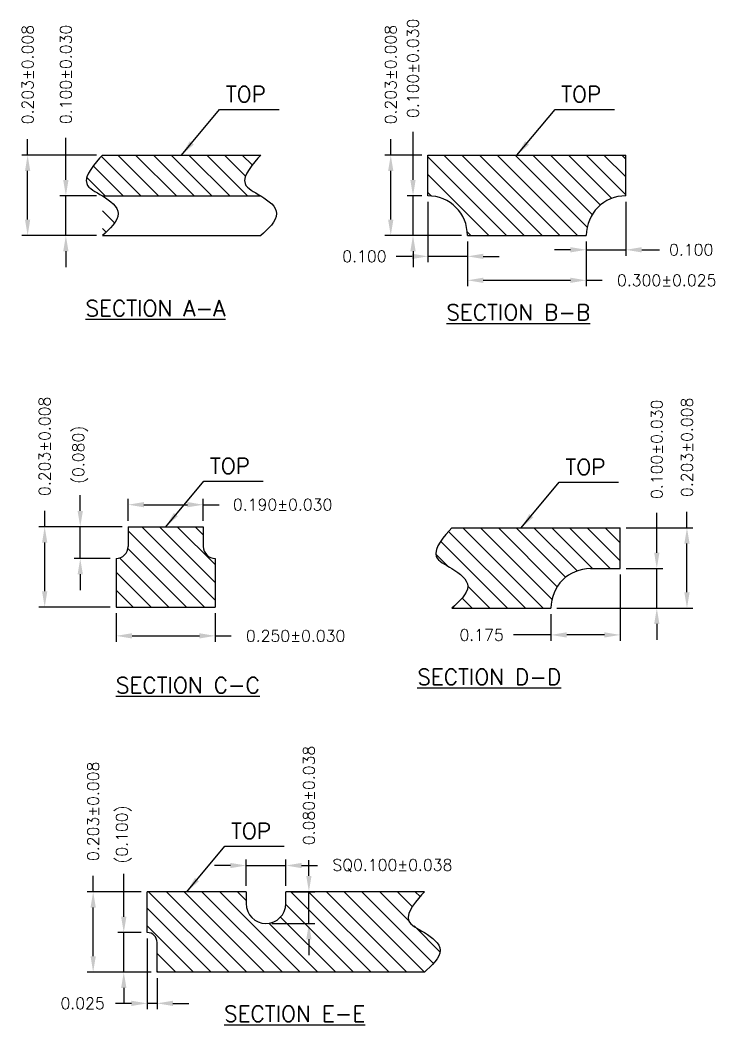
# Model space of a CAD drawing. Header units: millimetres. Extents: x 425.33 to 433.97, y 87.35 to 92.88.
# Drawn here: x 430.46 to 433.97, y 87.81 to 92.88 of the extents above; entities that cross this region are included whole.
import ezdxf

# ---------------------------------------------------------------- set-up
doc = ezdxf.new("R2010")
doc.units = ezdxf.units.MM
doc.header["$LTSCALE"] = 0.5
doc.header["$PDMODE"] = 98
doc.styles.add('SIMPLEX', font='simplex.shx', dxfattribs={"bigfont": 'AllInOneBig.shx'})
doc.dimstyles.new('Standard4', dxfattribs={"dimtxt": 0.058, "dimasz": 0.08, "dimexe": 0.03, "dimexo": 0.03, "dimgap": 0.05, "dimtad": 1, "dimdec": 3, "dimlfac": 1.25, "dimrnd": 0.0005, "dimzin": 1, "dimtxsty": 'SIMPLEX', "dimcen": 0.1905, "dimclrd": 256, "dimclre": 256, "dimclrt": 256, "dimazin": 3, "dimtp": 0.03, "dimtm": 0.05, "dimtfac": 0.8, "dimtdec": 3, "dimtmove": 0, "dimatfit": 3, "dimfxl": 0.05, "dimlwd": -1, "dimlwe": -1})

# ---------------------------------------------------------------- blocks, each defined once
blk = doc.blocks.new('*D98')
at = {"ltscale": 0.05, "transparency": 16777216}
for p, q in [((430.4975, 92.2009), (430.4975, 92.2809)), ((430.8453, 92.2009), (430.4675, 92.2009)), ((430.4975, 91.8749), (430.4975, 92.1209)), ((430.8453, 91.7949), (430.4675, 91.7949))]:
    blk.add_line(p, q, dxfattribs=at)
for points in [[(430.4842, 92.1209), (430.5108, 92.1209), (430.4975, 92.2009)], [(430.4842, 91.8749), (430.5108, 91.8749), (430.4975, 91.7949)]]:
    blk.add_solid(points, dxfattribs=at)
at = {"layer": 'Defpoints', "color": 0, "ltscale": 0.05, "transparency": 16777216}
for p in [(430.4975, 92.2009), (430.8753, 92.2009), (430.8753, 91.7949)]:
    blk.add_point(p, dxfattribs=at)
at = {"ltscale": 0.05, "transparency": 16777216, "insert": (430.4975, 92.6071), "char_height": 0.058, "attachment_point": 5, "rotation": 90, "style": 'SIMPLEX'}
blk.add_mtext('\\A1;0.203%%P0.008', dxfattribs=at)
blk = doc.blocks.new('*D99')
at = {"ltscale": 0.05, "transparency": 16777216}
for p, q in [((430.6906, 92.0749), (430.6906, 92.2874)), ((430.8453, 91.9949), (430.6606, 91.9949)), ((430.6906, 91.7949), (430.6906, 91.9949)), ((430.8453, 91.7949), (430.6606, 91.7949)), ((430.6906, 91.7149), (430.6906, 91.6349))]:
    blk.add_line(p, q, dxfattribs=at)
for points in [[(430.6773, 92.0749), (430.7039, 92.0749), (430.6906, 91.9949)], [(430.6773, 91.7149), (430.7039, 91.7149), (430.6906, 91.7949)]]:
    blk.add_solid(points, dxfattribs=at)
at = {"layer": 'Defpoints', "color": 0, "ltscale": 0.05, "transparency": 16777216}
for p in [(430.6906, 91.9949), (430.8753, 91.9949), (430.8753, 91.7949)]:
    blk.add_point(p, dxfattribs=at)
at = {"ltscale": 0.05, "transparency": 16777216, "insert": (430.6906, 92.6081), "char_height": 0.058, "attachment_point": 5, "rotation": 90, "style": 'SIMPLEX'}
blk.add_mtext('\\A1;0.100%%P0.030', dxfattribs=at)
blk = doc.blocks.new('*D117')
at = {"ltscale": 0.05, "transparency": 16777216}
for p, q in [((432.7191, 91.7649), (432.7191, 91.5383)), ((433.3191, 91.7649), (433.3191, 91.5383)), ((432.7991, 91.5683), (433.2391, 91.5683)), ((433.3191, 91.5683), (433.3991, 91.5683))]:
    blk.add_line(p, q, dxfattribs=at)
for points in [[(432.7991, 91.5816), (432.7991, 91.555), (432.7191, 91.5683)], [(433.2391, 91.5816), (433.2391, 91.555), (433.3191, 91.5683)]]:
    blk.add_solid(points, dxfattribs=at)
at = {"layer": 'Defpoints', "color": 0, "ltscale": 0.05, "transparency": 16777216}
for p in [(432.7191, 91.7949), (433.3191, 91.7949), (433.3191, 91.5683)]:
    blk.add_point(p, dxfattribs=at)
at = {"ltscale": 0.05, "transparency": 16777216, "insert": (433.7253, 91.5683), "char_height": 0.058, "attachment_point": 5, "style": 'SIMPLEX'}
blk.add_mtext('\\A1;0.300%%P0.025', dxfattribs=at)
blk = doc.blocks.new('*D118')
at = {"ltscale": 0.05, "transparency": 16777216}
for p, q in [((433.5191, 91.9649), (433.5191, 91.6924)), ((433.3191, 91.7649), (433.3191, 91.6924)), ((433.2391, 91.7224), (433.1591, 91.7224)), ((433.3191, 91.7224), (433.5191, 91.7224)), ((433.5991, 91.7224), (433.6886, 91.7224))]:
    blk.add_line(p, q, dxfattribs=at)
for points in [[(433.2391, 91.7358), (433.2391, 91.7091), (433.3191, 91.7224)], [(433.5991, 91.7358), (433.5991, 91.7091), (433.5191, 91.7224)]]:
    blk.add_solid(points, dxfattribs=at)
at = {"layer": 'Defpoints', "color": 0, "ltscale": 0.05, "transparency": 16777216}
for p in [(433.5191, 91.9949), (433.3191, 91.7949), (433.5191, 91.7224)]:
    blk.add_point(p, dxfattribs=at)
at = {"ltscale": 0.05, "transparency": 16777216, "insert": (433.8491, 91.7224), "char_height": 0.058, "attachment_point": 5, "style": 'SIMPLEX'}
blk.add_mtext('\\A1;0.100', dxfattribs=at)
blk = doc.blocks.new('*D119')
at = {"ltscale": 0.05, "transparency": 16777216}
for p, q in [((432.444, 92.0749), (432.444, 92.3182)), ((432.4891, 91.9949), (432.414, 91.9949)), ((432.444, 91.7949), (432.444, 91.9949)), ((432.6891, 91.7949), (432.414, 91.7949)), ((432.444, 91.7149), (432.444, 91.6349))]:
    blk.add_line(p, q, dxfattribs=at)
for points in [[(432.4306, 92.0749), (432.4573, 92.0749), (432.444, 91.9949)], [(432.4306, 91.7149), (432.4573, 91.7149), (432.444, 91.7949)]]:
    blk.add_solid(points, dxfattribs=at)
at = {"layer": 'Defpoints', "color": 0, "ltscale": 0.05, "transparency": 16777216}
for p in [(432.444, 91.9949), (432.5191, 91.9949), (432.7191, 91.7949)]:
    blk.add_point(p, dxfattribs=at)
at = {"ltscale": 0.05, "transparency": 16777216, "insert": (432.444, 92.6389), "char_height": 0.058, "attachment_point": 5, "rotation": 90, "style": 'SIMPLEX'}
blk.add_mtext('\\A1;0.100%%P0.030', dxfattribs=at)
blk = doc.blocks.new('*D120')
at = {"ltscale": 0.05, "transparency": 16777216}
for p, q in [((432.3316, 92.2009), (432.3316, 92.2809)), ((432.4891, 92.2009), (432.3016, 92.2009)), ((432.3316, 91.8749), (432.3316, 92.1209)), ((432.6891, 91.7949), (432.3016, 91.7949))]:
    blk.add_line(p, q, dxfattribs=at)
for points in [[(432.3183, 92.1209), (432.3449, 92.1209), (432.3316, 92.2009)], [(432.3183, 91.8749), (432.3449, 91.8749), (432.3316, 91.7949)]]:
    blk.add_solid(points, dxfattribs=at)
at = {"layer": 'Defpoints', "color": 0, "ltscale": 0.05, "transparency": 16777216}
for p in [(432.3316, 92.2009), (432.5191, 92.2009), (432.7191, 91.7949)]:
    blk.add_point(p, dxfattribs=at)
at = {"ltscale": 0.05, "transparency": 16777216, "insert": (432.3316, 92.6071), "char_height": 0.058, "attachment_point": 5, "rotation": 90, "style": 'SIMPLEX'}
blk.add_mtext('\\A1;0.203%%P0.008', dxfattribs=at)
blk = doc.blocks.new('*D121')
at = {"ltscale": 0.05, "transparency": 16777216}
for p, q in [((432.5191, 91.9649), (432.5191, 91.6592)), ((432.7191, 91.7649), (432.7191, 91.6592)), ((432.4391, 91.6892), (432.3591, 91.6892)), ((432.7191, 91.6892), (432.5191, 91.6892)), ((432.7991, 91.6892), (432.8791, 91.6892))]:
    blk.add_line(p, q, dxfattribs=at)
for points in [[(432.4391, 91.7025), (432.4391, 91.6758), (432.5191, 91.6892)], [(432.7991, 91.7025), (432.7991, 91.6758), (432.7191, 91.6892)]]:
    blk.add_solid(points, dxfattribs=at)
at = {"layer": 'Defpoints', "color": 0, "ltscale": 0.05, "transparency": 16777216}
for p in [(432.5191, 91.9949), (432.7191, 91.7949), (432.5191, 91.6892)]:
    blk.add_point(p, dxfattribs=at)
at = {"ltscale": 0.05, "transparency": 16777216, "insert": (432.1986, 91.6892), "char_height": 0.058, "attachment_point": 5, "style": 'SIMPLEX'}
blk.add_mtext('\\A1;0.100', dxfattribs=at)
blk = doc.blocks.new('*D122')
at = {"ltscale": 0.05, "transparency": 16777216}
for p, q in [((433.4905, 90.0825), (433.4905, 89.7473)), ((433.1405, 89.8825), (433.1405, 89.7473)), ((433.1405, 89.7773), (432.951, 89.7773)), ((433.4105, 89.7773), (433.2205, 89.7773))]:
    blk.add_line(p, q, dxfattribs=at)
for points in [[(433.2205, 89.7906), (433.2205, 89.764), (433.1405, 89.7773)], [(433.4105, 89.7906), (433.4105, 89.764), (433.4905, 89.7773)]]:
    blk.add_solid(points, dxfattribs=at)
at = {"layer": 'Defpoints', "color": 0, "ltscale": 0.05, "transparency": 16777216}
for p in [(433.4905, 90.1125), (433.1405, 89.9125), (433.4905, 89.7773)]:
    blk.add_point(p, dxfattribs=at)
at = {"ltscale": 0.05, "transparency": 16777216, "insert": (432.7905, 89.7773), "char_height": 0.058, "attachment_point": 5, "style": 'SIMPLEX'}
blk.add_mtext('\\A1;0.175', dxfattribs=at)
blk = doc.blocks.new('*D123')
at = {"ltscale": 0.05, "transparency": 16777216}
for p, q in [((433.6753, 90.1925), (433.6753, 90.3941)), ((433.5205, 90.1125), (433.7053, 90.1125)), ((433.6753, 89.9125), (433.6753, 90.1125)), ((433.1705, 89.9125), (433.7053, 89.9125)), ((433.6753, 89.8325), (433.6753, 89.7525))]:
    blk.add_line(p, q, dxfattribs=at)
for points in [[(433.662, 90.1925), (433.6887, 90.1925), (433.6753, 90.1125)], [(433.662, 89.8325), (433.6887, 89.8325), (433.6753, 89.9125)]]:
    blk.add_solid(points, dxfattribs=at)
at = {"layer": 'Defpoints', "color": 0, "ltscale": 0.05, "transparency": 16777216}
for p in [(433.4905, 90.1125), (433.6753, 90.1125), (433.1405, 89.9125)]:
    blk.add_point(p, dxfattribs=at)
at = {"ltscale": 0.05, "transparency": 16777216, "insert": (433.6753, 90.7148), "char_height": 0.058, "attachment_point": 5, "rotation": 90, "style": 'SIMPLEX'}
blk.add_mtext('\\A1;0.100%%P0.030', dxfattribs=at)
blk = doc.blocks.new('*D124')
at = {"ltscale": 0.05, "transparency": 16777216}
for p, q in [((433.8277, 90.3185), (433.8277, 90.3985)), ((433.5205, 90.3185), (433.8577, 90.3185)), ((433.8277, 89.9925), (433.8277, 90.2385)), ((433.1705, 89.9125), (433.8577, 89.9125))]:
    blk.add_line(p, q, dxfattribs=at)
for points in [[(433.8144, 90.2385), (433.8411, 90.2385), (433.8277, 90.3185)], [(433.8144, 89.9925), (433.8411, 89.9925), (433.8277, 89.9125)]]:
    blk.add_solid(points, dxfattribs=at)
at = {"layer": 'Defpoints', "color": 0, "ltscale": 0.05, "transparency": 16777216}
for p in [(433.4905, 90.3185), (433.8277, 90.3185), (433.1405, 89.9125)]:
    blk.add_point(p, dxfattribs=at)
at = {"ltscale": 0.05, "transparency": 16777216, "insert": (433.8277, 90.7247), "char_height": 0.058, "attachment_point": 5, "rotation": 90, "style": 'SIMPLEX'}
blk.add_mtext('\\A1;0.203%%P0.008', dxfattribs=at)
blk = doc.blocks.new('*D125')
at = {"ltscale": 0.05, "transparency": 16777216}
for p, q in [((431.0049, 90.3535), (431.0049, 90.465)), ((431.0849, 90.435), (431.3049, 90.435)), ((431.3849, 90.3535), (431.3849, 90.465)), ((431.3849, 90.435), (431.4649, 90.435))]:
    blk.add_line(p, q, dxfattribs=at)
for points in [[(431.0849, 90.4484), (431.0849, 90.4217), (431.0049, 90.435)], [(431.3049, 90.4484), (431.3049, 90.4217), (431.3849, 90.435)]]:
    blk.add_solid(points, dxfattribs=at)
at = {"layer": 'Defpoints', "color": 0, "ltscale": 0.05, "transparency": 16777216}
for p in [(431.3849, 90.435), (431.0049, 90.3235), (431.3849, 90.3235)]:
    blk.add_point(p, dxfattribs=at)
at = {"ltscale": 0.05, "transparency": 16777216, "insert": (431.7855, 90.435), "char_height": 0.058, "attachment_point": 5, "style": 'SIMPLEX'}
blk.add_mtext('\\A1;0.190%%P0.030', dxfattribs=at)
blk = doc.blocks.new('*D126')
at = {"ltscale": 0.05, "transparency": 16777216}
for p, q in [((430.9449, 89.8875), (430.9449, 89.7425)), ((431.4449, 89.8875), (431.4449, 89.7425)), ((431.0249, 89.7725), (431.3649, 89.7725)), ((431.4449, 89.7725), (431.5249, 89.7725))]:
    blk.add_line(p, q, dxfattribs=at)
for points in [[(431.0249, 89.7859), (431.0249, 89.7592), (430.9449, 89.7725)], [(431.3649, 89.7859), (431.3649, 89.7592), (431.4449, 89.7725)]]:
    blk.add_solid(points, dxfattribs=at)
at = {"layer": 'Defpoints', "color": 0, "ltscale": 0.05, "transparency": 16777216}
for p in [(430.9449, 89.9175), (431.4449, 89.9175), (431.4449, 89.7725)]:
    blk.add_point(p, dxfattribs=at)
at = {"ltscale": 0.05, "transparency": 16777216, "insert": (431.8511, 89.7725), "char_height": 0.058, "attachment_point": 5, "style": 'SIMPLEX'}
blk.add_mtext('\\A1;0.250%%P0.030', dxfattribs=at)
blk = doc.blocks.new('*D127')
at = {"ltscale": 0.05, "transparency": 16777216}
for p, q in [((430.7634, 90.4035), (430.7634, 90.4835)), ((430.9749, 90.3235), (430.7334, 90.3235)), ((430.7634, 90.1635), (430.7634, 90.3235)), ((430.9149, 90.1635), (430.7334, 90.1635)), ((430.7634, 90.0835), (430.7634, 90.0035))]:
    blk.add_line(p, q, dxfattribs=at)
for points in [[(430.75, 90.4035), (430.7767, 90.4035), (430.7634, 90.3235)], [(430.75, 90.0835), (430.7767, 90.0835), (430.7634, 90.1635)]]:
    blk.add_solid(points, dxfattribs=at)
at = {"layer": 'Defpoints', "color": 0, "ltscale": 0.05, "transparency": 16777216}
for p in [(430.7634, 90.3235), (431.0049, 90.3235), (430.9449, 90.1635)]:
    blk.add_point(p, dxfattribs=at)
at = {"ltscale": 0.05, "transparency": 16777216, "insert": (430.7634, 90.6868), "char_height": 0.058, "attachment_point": 5, "rotation": 90, "style": 'SIMPLEX'}
blk.add_mtext('\\A1;(0.080)', dxfattribs=at)
blk = doc.blocks.new('*D128')
at = {"ltscale": 0.05, "transparency": 16777216}
for p, q in [((430.5836, 90.3235), (430.5836, 90.4035)), ((430.9749, 90.3235), (430.5536, 90.3235)), ((430.5836, 89.9975), (430.5836, 90.2435)), ((430.9149, 89.9175), (430.5536, 89.9175))]:
    blk.add_line(p, q, dxfattribs=at)
for points in [[(430.5703, 90.2435), (430.597, 90.2435), (430.5836, 90.3235)], [(430.5703, 89.9975), (430.597, 89.9975), (430.5836, 89.9175)]]:
    blk.add_solid(points, dxfattribs=at)
at = {"layer": 'Defpoints', "color": 0, "ltscale": 0.05, "transparency": 16777216}
for p in [(430.5836, 90.3235), (431.0049, 90.3235), (430.9449, 89.9175)]:
    blk.add_point(p, dxfattribs=at)
at = {"ltscale": 0.05, "transparency": 16777216, "insert": (430.5836, 90.7297), "char_height": 0.058, "attachment_point": 5, "rotation": 90, "style": 'SIMPLEX'}
blk.add_mtext('\\A1;0.203%%P0.008', dxfattribs=at)
blk = doc.blocks.new('*D129')
at = {"ltscale": 0.05, "transparency": 16777216}
for p, q in [((430.9831, 88.3542), (430.9831, 88.5714)), ((431.0714, 88.2742), (430.9531, 88.2742)), ((430.9831, 88.0742), (430.9831, 88.2742)), ((431.1214, 88.0742), (430.9531, 88.0742)), ((430.9831, 87.9942), (430.9831, 87.9142))]:
    blk.add_line(p, q, dxfattribs=at)
for points in [[(430.9698, 88.3542), (430.9965, 88.3542), (430.9831, 88.2742)], [(430.9698, 87.9942), (430.9965, 87.9942), (430.9831, 88.0742)]]:
    blk.add_solid(points, dxfattribs=at)
at = {"layer": 'Defpoints', "color": 0, "ltscale": 0.05, "transparency": 16777216}
for p in [(430.9831, 88.2742), (431.1014, 88.2742), (431.1514, 88.0742)]:
    blk.add_point(p, dxfattribs=at)
at = {"ltscale": 0.05, "transparency": 16777216, "insert": (430.9831, 88.7692), "char_height": 0.058, "attachment_point": 5, "rotation": 90, "style": 'SIMPLEX'}
blk.add_mtext('\\A1;(0.100)', dxfattribs=at)
blk = doc.blocks.new('*D130')
at = {"ltscale": 0.05, "transparency": 16777216}
for p, q in [((430.8285, 88.4802), (430.8285, 88.5602)), ((431.0714, 88.4802), (430.7985, 88.4802)), ((430.8285, 88.1542), (430.8285, 88.4002)), ((431.1214, 88.0742), (430.7985, 88.0742))]:
    blk.add_line(p, q, dxfattribs=at)
for points in [[(430.8152, 88.4002), (430.8419, 88.4002), (430.8285, 88.4802)], [(430.8152, 88.1542), (430.8419, 88.1542), (430.8285, 88.0742)]]:
    blk.add_solid(points, dxfattribs=at)
at = {"layer": 'Defpoints', "color": 0, "ltscale": 0.05, "transparency": 16777216}
for p in [(430.8285, 88.4802), (431.1014, 88.4802), (431.1514, 88.0742)]:
    blk.add_point(p, dxfattribs=at)
at = {"ltscale": 0.05, "transparency": 16777216, "insert": (430.8285, 88.8864), "char_height": 0.058, "attachment_point": 5, "rotation": 90, "style": 'SIMPLEX'}
blk.add_mtext('\\A1;0.203%%P0.008', dxfattribs=at)
blk = doc.blocks.new('*D131')
at = {"ltscale": 0.05, "transparency": 16777216}
for p, q in [((431.5214, 88.6127), (431.4414, 88.6127)), ((431.6014, 88.5102), (431.6014, 88.6427)), ((431.6014, 88.6127), (431.8014, 88.6127)), ((431.8014, 88.5102), (431.8014, 88.6427)), ((431.8814, 88.6127), (431.9614, 88.6127))]:
    blk.add_line(p, q, dxfattribs=at)
for points in [[(431.5214, 88.626), (431.5214, 88.5994), (431.6014, 88.6127)], [(431.8814, 88.626), (431.8814, 88.5994), (431.8014, 88.6127)]]:
    blk.add_solid(points, dxfattribs=at)
at = {"layer": 'Defpoints', "color": 0, "ltscale": 0.05, "transparency": 16777216}
for p in [(431.8014, 88.6127), (431.6014, 88.4802), (431.8014, 88.4802)]:
    blk.add_point(p, dxfattribs=at)
at = {"ltscale": 0.05, "transparency": 16777216, "insert": (432.34, 88.6127), "char_height": 0.058, "attachment_point": 5, "style": 'SIMPLEX'}
blk.add_mtext('\\A1;SQ0.100%%P0.038', dxfattribs=at)
blk = doc.blocks.new('*D132')
at = {"ltscale": 0.05, "transparency": 16777216}
for p, q in [((431.9182, 88.5602), (431.9182, 88.6402)), ((431.8314, 88.4802), (431.9482, 88.4802)), ((431.9182, 88.3202), (431.9182, 88.4802)), ((431.7314, 88.3202), (431.9482, 88.3202)), ((431.9182, 88.2402), (431.9182, 88.1602))]:
    blk.add_line(p, q, dxfattribs=at)
for points in [[(431.9049, 88.5602), (431.9315, 88.5602), (431.9182, 88.4802)], [(431.9049, 88.2402), (431.9315, 88.2402), (431.9182, 88.3202)]]:
    blk.add_solid(points, dxfattribs=at)
at = {"layer": 'Defpoints', "color": 0, "ltscale": 0.05, "transparency": 16777216}
for p in [(431.8014, 88.4802), (431.9182, 88.4802), (431.7014, 88.3202)]:
    blk.add_point(p, dxfattribs=at)
at = {"ltscale": 0.05, "transparency": 16777216, "insert": (431.9182, 88.9664), "char_height": 0.058, "attachment_point": 5, "rotation": 90, "style": 'SIMPLEX'}
blk.add_mtext('\\A1;0.080%%P0.038', dxfattribs=at)
blk = doc.blocks.new('*D214')
at = {"ltscale": 0.05, "transparency": 16777216}
for p, q in [((431.1014, 88.2442), (431.1014, 87.8866)), ((431.1514, 88.0442), (431.1514, 87.8866)), ((431.0214, 87.9166), (430.9414, 87.9166)), ((431.1514, 87.9166), (431.1014, 87.9166)), ((431.2314, 87.9166), (431.3114, 87.9166))]:
    blk.add_line(p, q, dxfattribs=at)
for points in [[(431.0214, 87.9299), (431.0214, 87.9033), (431.1014, 87.9166)], [(431.2314, 87.9299), (431.2314, 87.9033), (431.1514, 87.9166)]]:
    blk.add_solid(points, dxfattribs=at)
at = {"layer": 'Defpoints', "color": 0, "ltscale": 0.05, "transparency": 16777216}
for p in [(431.1014, 88.2742), (431.1514, 88.0742), (431.1014, 87.9166)]:
    blk.add_point(p, dxfattribs=at)
at = {"ltscale": 0.05, "transparency": 16777216, "insert": (430.7754, 87.9166), "char_height": 0.058, "attachment_point": 5, "style": 'SIMPLEX'}
blk.add_mtext('\\A1;0.025', dxfattribs=at)

msp = doc.modelspace()

# ---------------------------------------------------------------- hatches: boundary and pattern name
at = {"ltscale": 0.05}
h = msp.add_hatch(dxfattribs=at)
h.set_pattern_fill('ANSI31', color=256, scale=0.02, angle=90)
h.set_pattern_definition([(135, (432.62512, 94.479994), (-0.0449013, -0.0449013), [])])
edge = h.paths.add_edge_path()
edge.add_spline(control_points=[(430.87526, 92.20092), (430.82679, 92.1476), (430.74876, 92.06175), (430.88382, 91.99585), (430.99504, 91.90174), (430.9169, 91.83205), (430.87526, 91.79492)], knot_values=[0, 0, 0, 0, 0.1647455, 0.2652855, 0.3851076, 0.5218159, 0.5218159, 0.5218159, 0.5218159], degree=3, periodic=0)
edge.add_line((430.87524, 91.99492), (431.67525, 91.99492))
edge.add_spline(control_points=[(431.67525, 91.99492), (431.64179, 92.01635), (431.54877, 92.06175), (431.62679, 92.1476), (431.67526, 92.20092)], knot_values=[0, 0, 0, 0, 0.1005254, 0.2652709, 0.2652709, 0.2652709, 0.2652709], degree=3, periodic=0)
edge.add_line((431.67526, 92.20092), (430.87526, 92.20092))
h = msp.add_hatch(dxfattribs=at)
h.set_pattern_fill('ANSI31', color=256, scale=0.02, angle=90)
h.set_pattern_definition([(135, (427.503976, 90.292257), (-0.0449013, -0.0449013), [])])
h.paths.add_polyline_path([(433.51908, 92.20092), (432.51908, 92.20092), (432.51908, 91.99492, -0.4142136), (432.71908, 91.79492), (433.31908, 91.79492, -0.4142136), (433.51908, 91.99492)])
h = msp.add_hatch(dxfattribs=at)
h.set_pattern_fill('ANSI31', color=256, scale=0.02, angle=90)
h.set_pattern_definition([(135, (406.905647, 90.424686), (-0.04490128, -0.04490128), [])])
edge = h.paths.add_edge_path()
edge.add_arc((431.44486, 90.22351), 0.06, 180, 270, ccw=False)
edge.add_line((431.38486, 90.22351), (431.38486, 90.32351))
edge.add_line((431.38486, 90.32351), (431.00486, 90.32351))
edge.add_line((431.00486, 90.32351), (431.00486, 90.22351))
edge.add_arc((430.94486, 90.22351), 0.06, 270, 360, ccw=False)
edge.add_line((430.94486, 90.16351), (430.94486, 89.91751))
edge.add_line((430.94486, 89.91751), (431.44486, 89.91751))
edge.add_line((431.44486, 89.91751), (431.44486, 90.16351))
h = msp.add_hatch(dxfattribs=at)
h.set_pattern_fill('ANSI31', color=256, scale=0.02, angle=90)
h.set_pattern_definition([(135, (427.72217, 92.59756), (-0.0449013, -0.0449013), [])])
edge = h.paths.add_edge_path()
edge.add_spline(control_points=[(432.64049, 90.31848), (432.59203, 90.26516), (432.514, 90.17931), (432.64906, 90.11341), (432.76028, 90.01931), (432.68214, 89.94962), (432.64049, 89.91248)], knot_values=[0, 0, 0, 0, 0.1647455, 0.2652855, 0.3851076, 0.5218159, 0.5218159, 0.5218159, 0.5218159], degree=3, periodic=0)
edge.add_line((432.64049, 89.91248), (433.14049, 89.91248))
edge.add_arc((433.34049, 89.91248), 0.2, 90, 180, ccw=False)
edge.add_line((433.34049, 90.11248), (433.49049, 90.11248))
edge.add_line((433.49049, 90.11248), (433.49049, 90.31848))
edge.add_line((433.49049, 90.31848), (432.64049, 90.31848))
h = msp.add_hatch(dxfattribs=at)
h.set_pattern_fill('ANSI31', color=256, scale=0.02, angle=90)
h.set_pattern_definition([(135, (406.72038, 90.14838), (-0.04490128, -0.04490128), [])])
edge = h.paths.add_edge_path()
edge.add_spline(control_points=[(432.50137, 88.07417), (432.54302, 88.11131), (432.62116, 88.181), (432.50994, 88.2751), (432.37488, 88.341), (432.45291, 88.42685), (432.50137, 88.48017)], knot_values=[0, 0, 0, 0, 0.1367082, 0.2565304, 0.3570704, 0.5218159, 0.5218159, 0.5218159, 0.5218159], degree=3, periodic=0)
edge.add_line((432.50137, 88.48017), (431.80137, 88.48017))
edge.add_line((431.80137, 88.48017), (431.80137, 88.42017))
edge.add_arc((431.70137, 88.42017), 0.1, 270, 360, ccw=False)
edge.add_arc((431.70137, 88.42017), 0.1, 180, 270, ccw=False)
edge.add_line((431.60137, 88.42017), (431.60137, 88.48017))
edge.add_line((431.60137, 88.48017), (431.10137, 88.48017))
edge.add_line((431.10137, 88.48017), (431.10137, 88.27417))
edge.add_arc((431.10137, 88.22417), 0.05, 360, 90, ccw=False)
edge.add_line((431.15137, 88.22417), (431.15137, 88.07417))
edge.add_line((431.15137, 88.07417), (432.50137, 88.07417))

# ---------------------------------------------------------------- linework, layer by layer
for p, q in [((430.87526, 92.20092), (431.67526, 92.20092)), ((432.51908, 92.20092), (433.51908, 92.20092)), ((432.51908, 91.99492), (432.51908, 92.20092)), ((433.51908, 91.99492), (433.51908, 92.20092)), ((430.87526, 91.99492), (431.67526, 91.99492)), ((432.51908, 91.99492), (432.51908, 91.99492)), ((430.87526, 91.79492), (431.67526, 91.79492)), ((432.71908, 91.79492), (433.31908, 91.79492)), ((431.00486, 90.32351), (431.38486, 90.32351)), ((431.00486, 90.32351), (431.00486, 90.22351)), ((431.38486, 90.32351), (431.38486, 90.22351)), ((432.64049, 90.31848), (433.49049, 90.31848)), ((433.49049, 90.11248), (433.49049, 90.31848)), ((430.94486, 90.16351), (430.94486, 89.91751)), ((431.44486, 90.16351), (431.44486, 89.91751)), ((433.34049, 90.11248), (433.49049, 90.11248)), ((430.94486, 89.91751), (431.44486, 89.91751)), ((432.64049, 89.91248), (433.14049, 89.91248)), ((431.10137, 88.27417), (431.10137, 88.48017)), ((431.60137, 88.48017), (431.10137, 88.48017)), ((431.60137, 88.48017), (431.60137, 88.42017)), ((432.50137, 88.48017), (431.80137, 88.48017)), ((431.80137, 88.42017), (431.80137, 88.48017)), ((431.10137, 88.27417), (431.10137, 88.27417)), ((431.15137, 88.07417), (431.15137, 88.22417)), ((432.50137, 88.07417), (431.15137, 88.07417))]:
    msp.add_line(p, q, dxfattribs=at)
for centre, radius, start, end in [((432.51908, 91.79492), 0.2, 0, 90), ((433.51908, 91.79492), 0.2, 90, 180), ((430.94486, 90.22351), 0.06, 270, 0), ((431.44486, 90.22351), 0.06, 180, 270), ((433.34049, 89.91248), 0.2, 90, 180), ((431.70137, 88.42017), 0.1, 180, 270), ((431.70137, 88.42017), 0.1, 270, 0), ((431.10137, 88.22417), 0.05, 0, 90)]:
    msp.add_arc(centre, radius, start, end, dxfattribs=at)
for points in [[(430.87526, 92.20092), (430.83832, 92.16028), (430.74588, 92.05851), (430.884, 91.99618), (430.99786, 91.9042), (430.90927, 91.82524), (430.87526, 91.79492)], [(431.67526, 92.20092), (431.63832, 92.16028), (431.54588, 92.05851), (431.684, 91.99618), (431.79786, 91.9042), (431.70927, 91.82524), (431.67526, 91.79492)], [(432.64049, 90.31848), (432.60356, 90.27784), (432.51112, 90.17608), (432.64924, 90.11374), (432.7631, 90.02176), (432.6745, 89.94281), (432.64049, 89.91248)], [(432.50137, 88.48017), (432.46444, 88.43953), (432.372, 88.33777), (432.51012, 88.27543), (432.62398, 88.18345), (432.53539, 88.1045), (432.50137, 88.07417)]]:
    msp.add_open_spline(points, degree=3, knots=[0, 0, 0, 0, 0.16474548, 0.26528545, 0.38510763, 0.52181587, 0.52181587, 0.52181587, 0.52181587], dxfattribs=at)

# ---------------------------------------------------------------- texts
at = {"ltscale": 0.1, "char_height": 0.08, "attachment_point": 1, "style": 'SIMPLEX'}
for s, width, insert in [('TOP', 0.4005825, (431.49865, 92.54797)), ('TOP', 0.4005825, (433.19247, 92.54797)), ('{\\LSECTION A-A}', 0.8627595, (430.7899, 91.46737)), ('{\\LSECTION B-B}', 0.8627595, (432.61245, 91.44638)), ('TOP', 0.4005825, (431.41825, 90.67057)), ('TOP', 0.4005825, (433.21389, 90.66553)), ('{\\LSECTION D-D}', 0.8627595, (432.46576, 89.60527)), ('{\\LSECTION C-C}', 0.8627595, (430.94355, 89.56351)), ('TOP', 0.4005825, (431.52477, 88.82722)), ('{\\LSECTION E-E}', 0.8627595, (431.48971, 87.90372))]:
    msp.add_mtext_dynamic_manual_height_columns(s, width=width, gutter_width=25, heights=[0], dxfattribs=dict(at, insert=insert))

# ---------------------------------------------------------------- dimensions: what is measured, and where the dimension line sits
at = {"ltscale": 0.05}
for base, p1, p2, angle, text, picture, middle in [((432.44396, 91.99492), (432.71908, 91.79492), (432.51908, 91.99492), 90, '0.100%%P0.030', '*D119', (432.44396, 92.63889)), ((430.69061, 91.99492), (430.87526, 91.79492), (430.87526, 91.99492), 90, '0.100%%P0.030', '*D99', (430.69061, 92.60806)), ((433.51908, 91.72242), (433.31908, 91.79492), (433.51908, 91.99492), 0, '0.100', '*D118', (433.84908, 91.72242)), ((430.98314, 88.27417), (431.15137, 88.07417), (431.10137, 88.27417), 90, '(0.100)', '*D129', (430.98314, 88.76919))]:
    dim = msp.add_linear_dim(base=base, p1=p1, p2=p2, angle=angle, text=text, dimstyle='Standard4', dxfattribs=at)
    dim.commit()
    dim.dimension.update_dxf_attribs({"geometry": picture, "text_midpoint": middle, "dimtype": 160})
for base, p1, p2, angle, text, picture, middle in [((430.49752, 92.20092), (430.87526, 91.79492), (430.87526, 92.20092), 90, '0.203%%P0.008', '*D98', (430.49752, 92.60711)), ((432.33161, 92.20092), (432.71908, 91.79492), (432.51908, 92.20092), 90, '0.203%%P0.008', '*D120', (432.33161, 92.60711)), ((432.51908, 91.68915), (432.71908, 91.79492), (432.51908, 91.99492), 0, '0.100', '*D121', (432.19861, 91.68915)), ((433.31908, 91.5683), (432.71908, 91.79492), (433.31908, 91.79492), 0, '0.300%%P0.025', '*D117', (433.72527, 91.5683)), ((430.58364, 90.32351), (430.94486, 89.91751), (431.00486, 90.32351), 90, '0.203%%P0.008', '*D128', (430.58364, 90.72971)), ((430.76338, 90.32351), (430.94486, 90.16351), (431.00486, 90.32351), 90, '(0.080)', '*D127', (430.76338, 90.6868)), ((431.38486, 90.43503), (431.00486, 90.32351), (431.38486, 90.32351), 0, '0.190%%P0.030', '*D125', (431.78553, 90.43503)), ((431.44486, 89.77255), (430.94486, 89.91751), (431.44486, 89.91751), 0, '0.250%%P0.030', '*D126', (431.85105, 89.77255)), ((431.9182, 88.48017), (431.70137, 88.32017), (431.80137, 88.48017), 90, '0.080%%P0.038', '*D132', (431.9182, 88.96636)), ((430.82854, 88.48017), (431.15137, 88.07417), (431.10137, 88.48017), 90, '0.203%%P0.008', '*D130', (430.82854, 88.88636)), ((431.80137, 88.61269), (431.60137, 88.48017), (431.80137, 88.48017), 0, 'SQ0.100%%P0.038', '*D131', (432.34004, 88.61269))]:
    dim = msp.add_linear_dim(base=base, p1=p1, p2=p2, angle=angle, text=text, dimstyle='Standard4', dxfattribs=at)
    dim.commit()
    dim.dimension.update_dxf_attribs({"geometry": picture, "text_midpoint": middle})
for base, p1, p2, angle, text, picture, middle in [((433.82775, 90.31848), (433.14049, 89.91248), (433.49049, 90.31848), 90, '0.203%%P0.008', '*D124', (433.82775, 90.72467)), ((431.10137, 87.9166), (431.15137, 88.07417), (431.10137, 88.27417), 0, '0.025', '*D214', (430.77537, 87.9166))]:
    dim = msp.add_linear_dim(base=base, p1=p1, p2=p2, angle=angle, text=text, dimstyle='Standard4', override={"dimarcsym": 1}, dxfattribs=at)
    dim.commit()
    dim.dimension.update_dxf_attribs({"geometry": picture, "text_midpoint": middle})
for base, angle, text, picture, middle in [((433.67535, 90.11248), 90, '0.100%%P0.030', '*D123', (433.67535, 90.7148)), ((433.49049, 89.7773), 0, '0.175', '*D122', (432.79049, 89.7773))]:
    dim = msp.add_linear_dim(base=base, p1=(433.14049, 89.91248), p2=(433.49049, 90.11248), angle=angle, text=text, dimstyle='Standard4', override={"dimarcsym": 1}, dxfattribs=at)
    dim.commit()
    dim.dimension.update_dxf_attribs({"geometry": picture, "text_midpoint": middle, "dimtype": 160})

# ---------------------------------------------------------------- leaders
for points in [[(431.27526, 92.20092), (431.46744, 92.43128), (431.76744, 92.43128)], [(432.96908, 92.20092), (433.16127, 92.43128), (433.46127, 92.43128)], [(431.19486, 90.32351), (431.38704, 90.55388), (431.68704, 90.55388)], [(432.99049, 90.31848), (433.18268, 90.54884), (433.48268, 90.54884)], [(431.30137, 88.48017), (431.49356, 88.71053), (431.79356, 88.71053)]]:
    msp.add_leader(points, dimstyle='Standard4', override={"dimgap": 0.05, "dimtad": 0}, dxfattribs=at)

doc.saveas('drawing.dxf')
